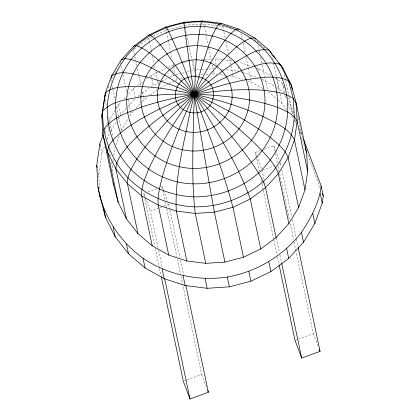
<?xml version="1.0" encoding="UTF-8"?>
<svg xmlns="http://www.w3.org/2000/svg" width="420" height="420" viewBox="0 0 420 420"><rect width="100%" height="100%" fill="white"/><g stroke="black" fill="none" stroke-linecap="round" stroke-linejoin="round"><path stroke-width="0.32" stroke-dasharray="2.1 1.58" d="M120.902 61.855L120.65 63.714L119.978 64.827M99.566 188.811L98.789 175.13L101.929 153.752L104.528 146.538M112.681 171.544L112.539 164.519M113.006 161.343L113.379 158.802M113.846 155.626L115.059 147.362M108.045 87.728L108.922 85.302M105.068 129.544L105.499 128.341M107.126 139.33L109.295 133.319L107.751 125.979M115.936 144.931L119.438 135.214M120.971 130.966L128.142 118.634M111.227 79.28L113.584 75.39M115.264 72.608L117.621 68.717M107.231 123.533L108.234 121.884M108.565 121.333L114.891 110.885M116.555 108.134L118.55 104.832L121.17 101.966M110.959 130.567L116.288 121.769M117.616 119.569L118.618 117.92M119.947 115.721L127.596 106.974M129.822 115.852L131.166 113.631L133.371 111.216M123.79 99.099L126.404 96.233M128.588 93.844L133.387 88.589L135.476 87.04M128.032 106.496L135.45 98.374M136.017 108.318L141.75 102.039M142.191 101.556L143.955 99.624L148.045 96.595M133.948 49.329L137.524 46.683M138.033 46.305L148.764 38.357L152.796 36.425M137.571 85.486L143.32 81.228M146.459 78.902L147.504 78.125M149.594 76.577L151.163 75.416L157.647 72.314M138.065 96.437L140.154 94.889M142.244 93.34L149.042 88.3M151.137 86.751L153.227 85.202L159.71 82.1M150.087 95.083L157.747 89.408M153.368 36.151L166.036 30.088L167.895 29.6M158.235 72.03L165.9 68.365M168.257 67.237L171.203 65.825L173.738 65.163M162.067 80.971L169.139 77.585M169.733 77.306L175.166 75.112M160.435 87.717L168.494 83.858M169.071 83.585L174.83 80.829M175.408 80.551L177.797 79.679M144.38 196.571L143.703 193.363L145.541 192.691M147.992 191.793L156.566 188.648M160.85 187.078L162.073 186.632L163.228 189.688M256.205 156.287L255.392 152.439L260.29 150.644M263.965 149.299L273.761 145.709L275.378 149.987M158.099 247.643L150.397 211.082L158.97 207.942M159.579 207.716L161.416 207.044M163.868 206.147L168.767 204.351L167.843 201.91M262.7 169.937L276.78 164.777M279.232 163.879L280.455 163.433L279.531 160.986M184.527 380.83L186.365 380.158M186.979 379.932L201.673 374.546L182.889 285.401M294.992 340.358L313.362 333.627L296.063 251.533M168.515 29.437L183.362 25.546M183.236 62.675L188.302 61.346M175.802 74.949L181.498 73.453M182.133 73.29L186.564 72.13M187.199 71.962L194.796 69.972L192.738 60.186M180.889 78.865L182.747 78.383M193.263 75.626L194.502 75.301M184.601 25.226L199.909 24.208M200.545 24.166L203.737 23.95L222.705 26.324L233.305 29.794M201.222 59.619L212.321 58.884M196.103 69.883L201.327 69.536M201.978 69.494L207.853 69.106M208.509 69.058L213.733 68.712M195.122 75.138L198.308 74.928M200.86 74.76L203.411 74.587M205.963 74.419L209.15 74.209M212.341 73.993L216.783 74.183M222.054 59.598L214.93 58.711L216.221 64.827M222.7 59.682L231.761 60.811M221.524 69.064L223.466 69.305M226.706 69.71L239.001 71.248M219.944 74.582L226.27 75.369M231.331 76.004L233.226 76.24L242.576 79.301M236.938 61.462L251.129 66.103M255.444 67.52L257.911 68.329L271.415 75.894M240.854 71.852L242.702 72.461M243.322 72.66L256.888 77.102M247.564 80.934L251.307 82.157L263.251 88.851M254.436 39.89L257.281 41.486L265.645 48.641M275.357 78.099L277.043 79.049L282.524 83.737L284.135 88.006M262.227 79.375L274.606 86.31M276.854 87.575L279.106 88.835L284.587 93.523L282.524 83.737M268.291 91.823L277.641 99.823M278.135 100.243L282.072 103.609L286.834 109.694M291.59 115.784L293.575 118.319M294.431 120.041L296.147 123.48M300.437 132.09L301.87 134.957L297.822 115.757M287.59 97.151L293.58 113.006M299.334 128.252L301.87 134.957M285.285 95.366L286.209 97.818M288.293 103.341L292.231 113.767M294.551 119.9L296.168 124.194M301.266 137.692L304.51 146.281M307.75 154.865L320.26 187.992M275.609 150.602L279.3 160.377M255.392 152.439L261.392 168.331M313.362 333.627L318.208 346.458M163.459 190.297L167.612 201.296M143.703 193.363L145.089 197.027M145.32 197.642L150.397 211.082M201.673 374.546L206.288 386.768M302.195 136.196L303.182 139.902M295.26 103.598L295.528 104.879M284.403 74.802L285.485 79.921M285.616 80.561L288.992 96.558M289.123 97.198L292.766 114.476M277.043 79.049L279.106 88.835M271.688 54.338L272.632 58.816M273.578 63.294L279.914 93.371M280.051 94.012L282.072 103.609M257.281 41.486L257.549 42.767M258.09 45.323L259.166 50.447M259.303 51.083L259.975 54.285M260.652 57.482L262.132 64.523M262.269 65.163L267.666 90.762M280.455 163.433L281.132 166.64M281.81 169.848L291.674 216.662M292.352 219.87L296.268 238.471M296.405 239.111L298.027 246.808M257.911 68.329L258.426 70.775M273.761 145.709L274.843 150.843M275.383 153.405L277.415 163.028M278.087 166.236L279.169 171.365M279.709 173.933L289.574 220.747M290.252 223.954L293.496 239.347M294.037 241.915L295.927 250.892M241.059 33.521L242.135 38.645M243.08 43.123L245.102 52.721M246.047 57.199L251.307 82.157M262.085 170.163L264.112 179.781M264.653 182.348L265.193 184.916M276.413 238.145L279.384 252.257M279.925 254.819L281.547 262.516M238.098 66.964L238.875 70.633M256.746 158.855L259.313 171.04M261.203 180.017L261.88 183.225M262.017 183.866L263.235 189.641M263.366 190.281L273.777 239.663M273.908 240.308L276.885 254.415M277.426 256.982L279.048 264.679M222.705 26.324L223.787 31.442M223.923 32.083L225.267 38.483M225.944 41.68L228.37 53.198M229.583 58.963L230.932 65.357M231.068 65.998L232.822 74.319M232.958 74.96L233.226 76.24M203.737 23.95L204.141 25.872M204.272 26.513L207.916 43.79M208.861 48.269L211.286 59.792M212.368 64.911L213.176 68.749M213.717 71.311L214.253 73.867M185.005 27.143L191.746 59.141M191.882 59.782L194.717 73.222M166.309 31.369L165.748 27.631M166.446 32.004L168.063 39.685M168.194 40.325L170.489 51.203M170.625 51.844L172.106 58.884M173.05 63.362L175.208 73.6M176.017 77.443L176.558 79.999M171.98 69.494L172.363 71.332M172.883 73.778L173.266 75.611M148.764 38.357L149.305 40.913M149.436 41.554L151.19 49.875M151.326 50.516L151.998 53.713M152.539 56.275L154.025 63.31M154.56 65.872L155.237 69.069M155.778 71.631L157.395 79.312M157.526 79.952L158.608 85.071M151.163 75.416L153.227 85.202M168.767 204.351L169.848 209.486M169.984 210.126L179.986 257.586M180.527 260.153L183.635 274.901M133.434 49.707L134.379 54.191M134.92 56.747L135.592 59.95M135.728 60.59L136.941 66.35M137.482 68.906L140.989 85.544M142.338 91.943L143.955 99.624M162.073 186.632L165.181 201.385M165.317 202.025L166.672 208.435M166.803 209.081L176.804 256.541M177.345 259.103L180.453 273.856M180.994 276.423L182.753 284.76M133.387 88.589L135.193 97.151M121.186 66.276L122.404 72.035M123.076 75.233L126.851 93.151M128.2 99.55L130.494 110.434M130.631 111.069L131.166 113.631M158.639 250.204L162.288 267.524M144.921 199.133L154.786 245.952M155.327 248.519L159.38 267.76M159.516 268.401L161.002 275.457M118.55 104.832L120.614 114.623M110.891 79.837L111.295 81.753M112.24 86.236L112.644 88.153M112.781 88.793L114.938 99.031M116.555 106.712L118.577 116.314M118.713 116.949L121.412 129.749M104.942 99.367L106.292 105.767M108.717 117.285L109.662 121.763M109.799 122.404L113.169 138.406M104.669 129.313L105.073 131.234M105.205 131.875L105.614 133.796M109.116 150.434L110.334 156.193M111.547 161.952L112.355 165.79M100.123 145.189L101.929 153.752M97.629 169.622L98.789 175.13"/><path stroke-width="0.63" d="M303.481 139.225L321.211 186.175L323.269 195.967L322.235 203.044L314.864 223.472L303.544 242.172L288.713 258.421L270.931 271.593L250.892 281.185L229.362 286.823L207.165 288.298L185.157 285.548L164.183 278.681L145.052 267.96L128.499 253.796L115.154 236.738L105.536 217.434L100.007 196.634L97.949 186.842L96.731 165.338L99.865 143.966L103.115 134.951M304.978 189.856L307.681 171.428L306.631 152.891L296.111 102.974L291.349 85.045L283.054 68.402L269.162 50.169L255.166 38.194L238.985 29.132L221.256 23.326L202.65 21L183.881 22.244L165.674 27.017L148.733 35.123L133.702 46.263L121.16 59.997L111.589 75.81L105.357 93.083L101.834 115.878L102.884 134.416L113.405 184.328L118.167 202.262L126.462 218.904L137.965 233.609L152.234 245.821L168.73 255.061L186.811 260.983L205.779 263.351L224.915 262.08L243.479 257.219L260.752 248.95L276.082 237.594L288.866 223.587L298.625 207.47L304.978 189.856L294.457 139.944C288.577 127.549 274.302 122.588 262.999 116.419C240.965 106.633 217.802 99.65 194.345 94.227C172.772 89.628 150.827 86 128.704 86.368C120.713 87.224 111.479 87.029 105.357 93.083L101.834 115.878L102.239 117.794M97.949 186.842C103.063 215.733 119.238 241.017 142.989 258.174C167.57 274.78 198.004 281.384 227.299 277.037C256.526 271.861 283.332 255.917 301.481 232.386C310.711 218.369 319.09 203.059 321.211 186.175M183.881 22.244C192.014 85.775 203.075 149.079 214.394 212.163L224.915 262.08M111.29 77.532L111.589 75.81C121.758 69.2 135.125 75.08 145.982 76.76C168.693 83.034 190.512 92.106 211.727 102.275C232.129 112.429 252.142 123.58 270.307 137.413C277.037 143.283 284.844 148.89 288.104 157.553L298.625 207.47M105.194 95.623L104.538 97.445L104.811 98.726M202.65 21L201.437 21.803C177.734 21.451 154.334 29.962 136.49 45.596C119.427 61.409 108.67 83.454 107.294 106.727C106.58 129.78 115.238 152.528 130.956 169.381C147.467 186.123 170.168 195.862 193.609 196.859C217.319 197.206 240.713 188.701 258.557 173.066C275.625 157.253 286.377 135.209 287.752 111.935C288.472 88.883 279.815 66.134 264.096 49.282C247.585 32.534 224.884 22.796 201.437 21.803C194.801 51.686 195.431 82.735 193.615 113.18C193.121 146.564 191.279 180.201 195.263 213.434L205.779 263.351M121.16 59.997L124.677 58.538C139.256 59.924 151.898 68.397 164.561 75.049C180.201 84.326 195.221 94.595 209.827 105.42C228.233 119.395 246.12 134.164 262.196 150.811C268.301 157.841 275.237 164.682 278.35 173.675L288.866 223.587M161.275 276.738L183.304 381.276L189.998 399L208.367 392.269L185.797 285.164M279.179 265.319L294.992 340.358L301.686 358.082L320.056 351.351L298.163 247.448M221.256 23.326L218.967 23.993C211.06 34.818 208.047 48.295 203.616 60.737C198.413 77.894 193.956 95.256 189.913 112.718C183.593 145.089 174.689 177.849 176.29 211.066L186.811 260.983M133.702 46.263L136.49 45.596C149.363 50.537 159.091 60.989 169.454 69.689C182.637 81.953 195.174 94.878 207.328 108.155C222.952 125.517 238.03 143.404 251.564 162.461C256.814 170.499 262.663 178.406 265.561 187.677L276.082 237.594M238.985 29.132L235.672 29.463C224.311 37.968 217.954 51.266 210.536 63.005C201.684 78.782 193.757 95.046 186.386 111.562C177.125 132.883 168.63 154.591 162.304 176.983C160.146 186.202 157.274 195.568 158.209 205.144L168.73 255.061M148.733 35.123L150.654 35.107C160.755 43.438 167.543 54.978 175.319 65.341C185.43 80.062 195.027 95.13 204.341 110.371C220.878 139.167 239.342 167.486 250.236 199.033L260.752 248.95M165.674 27.017L166.614 27.468C180.364 54.611 189.961 83.664 200.97 111.983C212.231 143.535 224.291 174.909 232.958 207.302L243.479 257.219M272.743 55.214L275.52 58.769M278.691 62.822L283.054 68.402M271.551 53.697L269.162 50.169C256.741 47.345 245.6 56.821 235.242 62.239C215.434 75.317 197.4 90.877 180.385 107.378C164.414 123.359 149.137 140.201 136.726 159.143C132.5 166.761 127.045 174.594 127.444 183.692L137.965 233.609M255.869 39.291L255.166 38.194L250.908 37.999C236.969 43.796 227.126 55.991 216.846 66.544C204.761 80.257 193.641 94.784 183.167 109.757C170.242 128.74 158.109 148.36 148.591 169.297C145.315 177.823 141.078 186.533 141.719 195.904L152.234 245.821M322.345 193.51L323.269 195.967M319.363 349.514L320.056 351.351M207.674 390.437L208.367 392.269M305.151 147.326L306.631 152.891M320.171 193.258L322.235 203.044M292.294 89.523L291.349 85.045L288.577 80.913L280.445 64.596C267.54 59.819 253.916 66.612 241.631 70.408C219.292 79.406 198.235 91.287 178.138 104.507C159.873 116.991 142.076 130.473 127.16 146.916C122.194 153.447 115.721 160.22 115.941 168.987L126.462 218.904M307.681 171.428L297.161 121.511L296.111 102.974L293.249 98.506L288.577 80.913C275.478 74.24 260.101 77.963 246.241 79.653C222.285 84.257 199.022 91.912 176.521 101.262C156.77 109.919 137.214 119.59 120.262 133.082C114.802 138.39 107.525 143.966 107.651 152.345L118.167 202.262M312.8 213.685L314.864 223.472M301.481 232.386L303.544 242.172M286.65 248.635L288.713 258.421M281.683 263.156L301.686 358.082M268.868 261.802L270.931 271.593M248.829 271.394L250.892 281.185M227.299 277.037L229.362 286.823M205.102 278.507L207.165 288.298M183.094 275.762L185.157 285.548M164.588 278.423L189.998 399M162.125 268.894L164.183 278.681M142.989 258.174L145.052 267.96M126.436 244.01L128.499 253.796M99.865 143.966L100.123 145.189M113.09 226.947L115.154 236.738M96.731 165.338L97.246 167.785M103.472 207.648L105.536 217.434M113.332 183.052L113.405 184.328M99.934 195.326L100.007 196.634M117.679 87.433C112.891 107.609 116.319 129.234 127.16 146.916C138.653 164.546 156.912 177.046 177.334 181.902C219.623 191.473 264.899 165.202 275.588 122.766C280.376 102.59 276.948 80.966 266.107 63.284C254.62 45.659 236.355 33.154 215.933 28.297C173.644 18.727 128.368 44.998 117.679 87.433M128.704 86.368C119.411 121.963 143.813 159.196 179.44 166.709C214.924 175.098 254.321 152.15 262.999 116.419C272.296 80.824 247.889 43.586 212.263 36.078C176.783 27.689 137.382 50.636 128.704 86.368M142.453 86.546C135.004 114.135 154.56 144.097 182.317 149.667C210.194 156.261 241.154 138.227 247.968 110.156C255.423 82.561 235.862 52.605 208.105 47.029C180.227 40.441 149.273 58.469 142.453 86.546M158.398 87.959C153.263 106.964 166.735 127.596 185.855 131.439C205.054 135.98 226.38 123.559 231.073 104.218C236.208 85.213 222.737 64.58 203.616 60.737C184.417 56.201 163.091 68.617 158.398 87.959M175.917 90.552C170.368 114.629 207.076 122.062 212.966 98.842C218.516 74.76 181.808 67.331 175.917 90.552M294.278 116.686C292.819 141.388 281.4 164.797 263.288 181.582C244.34 198.177 219.508 207.212 194.339 206.84C169.449 205.784 145.352 195.447 127.822 177.671C111.137 159.778 101.945 135.629 102.706 111.158C112.313 100.632 127.811 99.545 140.952 96.784C164.992 93.592 189.336 93.545 213.497 95.245C235.258 97.188 257.129 100.196 277.835 107.441C285.033 110.743 293.848 113.6 297.161 121.511L294.457 139.944L288.104 157.553L278.35 173.675L265.561 187.677L250.236 199.033L232.958 207.302L214.394 212.163L195.263 213.434L176.29 211.066L158.209 205.144L141.719 195.904L127.444 183.692L115.941 168.987L107.651 152.345L102.884 134.416L103.735 129.339C112.633 117.08 128.1 112.513 141.535 107.084C158.755 101.341 176.463 97.267 194.345 94.227C217.413 90.678 240.833 88.61 264.17 90.279C274.16 91.555 284.77 92.526 293.249 98.506L294.278 116.686"/></g></svg>
